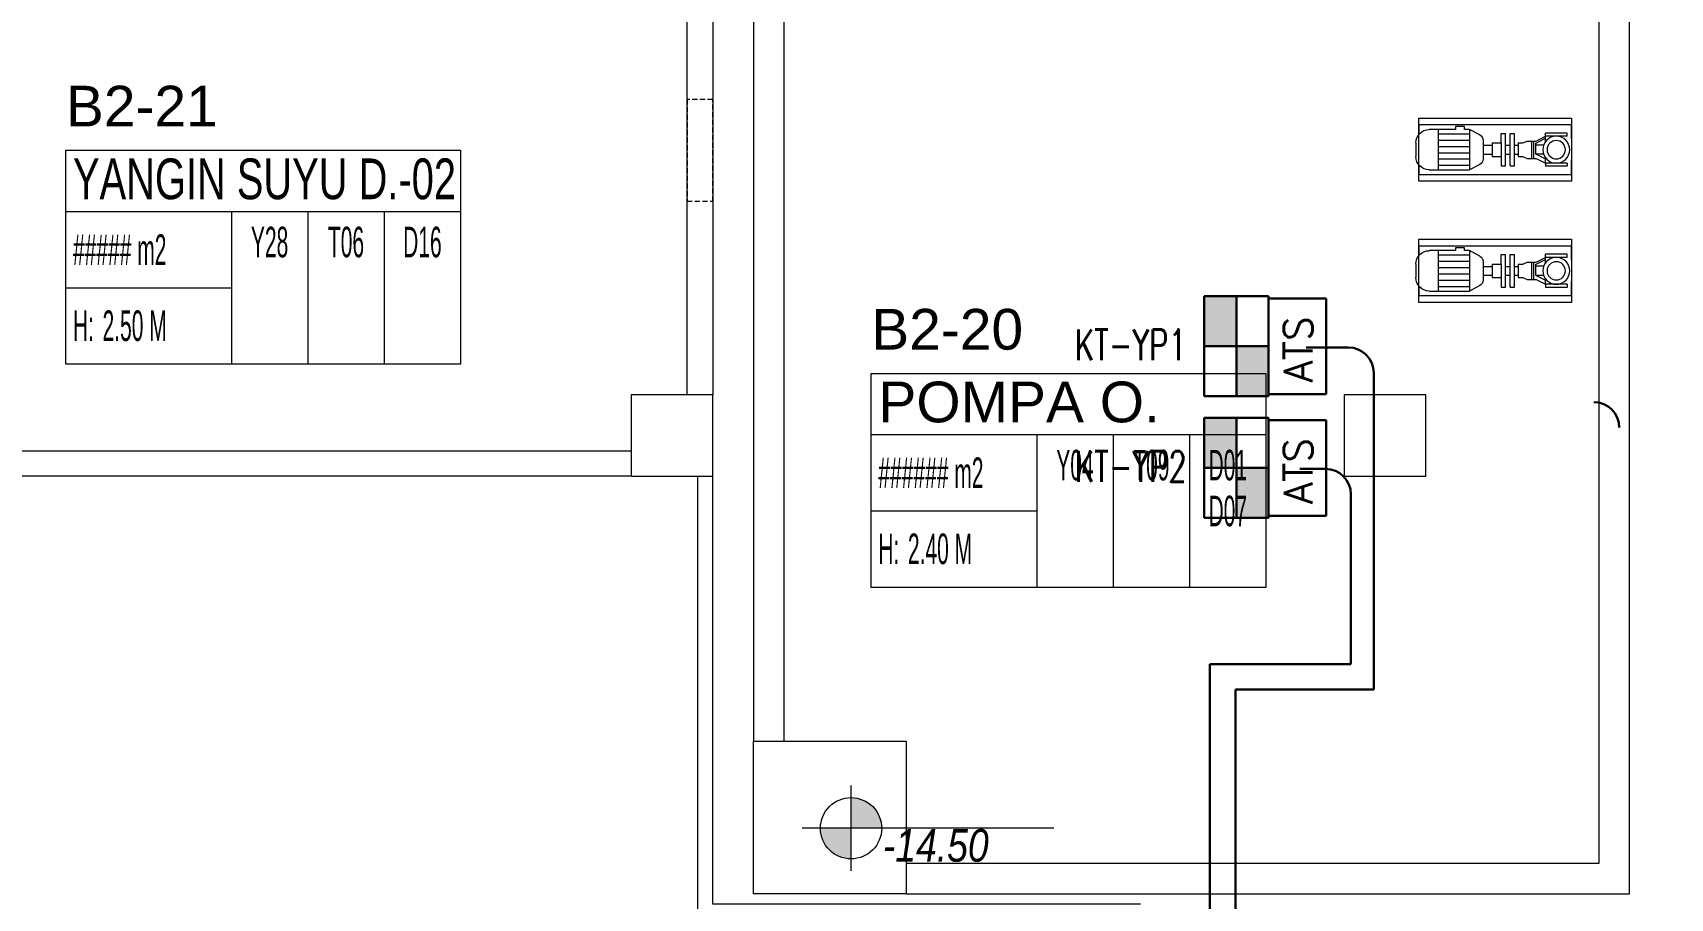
# Model space of a CAD drawing. Header units: metres. Extents: x -17822 to 152406, y -4219 to 19791.
# Drawn here: x 9953 to 11560, y 2786 to 3635 of the extents above; entities that cross this region are included whole.
import ezdxf
from ezdxf.enums import TextEntityAlignment as Align

# ---------------------------------------------------------------- set-up
doc = ezdxf.new("R2010")
doc.units = ezdxf.units.M
doc.header["$LTSCALE"] = 100
doc.header["$MEASUREMENT"] = 0
doc.linetypes.add('HIDDEN', pattern=[0.375, 0.25, -0.125])
doc.layers.get('0').update_dxf_attribs({"color": 9, "lineweight": 9})
for name, color, linetype, lineweight in [('00', 9, 'Continuous', 9), ('01', 9, 'Continuous', 9), ('06D', 9, 'Continuous', 9), ('21', 9, 'Continuous', 9), ('21_mahal200', 9, 'Continuous', 9), ('32-ekipman', 9, 'Continuous', 9), ('E-EKİPMAN PANOSU', 7, 'Continuous', 30), ('E-KABLO', 7, 'Continuous', 30), ('E-YAZI', 7, 'Continuous', 30)]:
    doc.layers.add(name, color=color, linetype=linetype, lineweight=lineweight)
doc.styles.add('Arial', font='arial.ttf', dxfattribs={"height": 2.5})
doc.styles.add('E-YAZI', font='txttw.shx')
doc.styles.add('MuuM_TEXT-ITALIC', font='ARIALNI.TTF')
doc.styles.add('MuuM_TEXT-STANDART', font='ARIALN.TTF')

# ---------------------------------------------------------------- blocks, each defined once
blk = doc.blocks.new('100_EKİPMAN PANOSU')
at = {"layer": 'E-EKİPMAN PANOSU', "color": 4}
for p, q in [((-3.07, 3.95), (3.07, 3.95)), ((-3.07, 0), (-3.07, 3.95)), ((0, 3.95), (0, 0)), ((3.07, 3.95), (3.07, 0)), ((-3.07, 1.97), (3.07, 1.97)), ((3.07, 0), (-3.07, 0))]:
    blk.add_line(p, q, dxfattribs=at)
for points in [[(0, 3.95), (3.07, 3.95), (0, 1.97), (3.07, 1.97)], [(-3.07, 1.97), (0, 1.97), (-3.07, 0), (0, 0)]]:
    blk.add_solid(points, dxfattribs=at)
blk = doc.blocks.new('p-kolon_80x80')
blk.add_lwpolyline([(-40, -40), (40, -40), (40, 40), (-40, 40)], close=True)
blk = doc.blocks.new('2.bod.sitatik')
at = {"layer": '01'}
for points in [[(10595, -4845), (10595, -4630), (10620, -4630), (10620, -4700), (11058.6, -4700), (11058.6, -4234.3), (11083.6, -4249.9), (11083.6, -4700), (11560, -4700), (11560, -4725), (10620, -4725), (10620, -5350), (10595, -5350), (10595, -4870), (9880, -4870), (9880, -5350), (9840, -5350), (9840, -4630), (9880, -4630), (9880, -4845)], [(10540, -5430), (9920, -5430), (9920, -5405), (10540, -5405)]]:
    blk.add_lwpolyline(points, close=True, dxfattribs=at)
for p in [(10580, -5390), (11280, -5390)]:
    blk.add_blockref('p-kolon_80x80', p, dxfattribs=at)
blk = doc.blocks.new('A$C3F260DA2')
for p, q in [((0, -6.7), (150, -6.7)), ((0, -15.9), (0, -6.7)), ((0, -6.7), (150, -6.7)), ((0, -15.9), (0, -6.7)), ((10.2, -11.1), (49.9, -11.1)), ((10.2, -11.1), (49.9, -11.1)), ((59.9, -16.5), (49.9, -11.1)), ((59.9, -16.5), (49.9, -11.1)), ((80.8, -15.1), (85.2, -15.1)), ((80.8, -24.4), (80.8, -15.1)), ((80.8, -15.1), (85.2, -15.1)), ((80.8, -24.4), (80.8, -15.1)), ((85.2, -15.1), (85.2, -46.9)), ((85.2, -15.1), (85.2, -46.9)), ((89.6, -15.1), (89.6, -46.9)), ((89.6, -15.1), (94, -15.1)), ((89.6, -15.1), (89.6, -46.9)), ((89.6, -15.1), (94, -15.1)), ((94, -15.1), (94, -46.9)), ((94, -15.1), (94, -46.9)), ((145.5, -14.7), (124.3, -14.7)), ((124.3, -17.8), (124.3, -14.7)), ((145.5, -14.7), (124.3, -14.7)), ((124.3, -17.8), (124.3, -14.7)), ((145.5, -17.8), (145.5, -14.7)), ((145.5, -17.8), (145.5, -14.7)), ((150, -6.7), (150, -20.4)), ((-3, -37.6), (-3, -24.4)), ((-3, -37.6), (-3, -24.4)), ((63.1, -40.1), (63.1, -21.9)), ((63.1, -40.1), (63.1, -21.9)), ((63.1, -26.6), (72, -26.6)), ((63.1, -26.6), (72, -26.6)), ((72, -37.6), (72, -24.4)), ((72, -24.4), (80.8, -24.4)), ((72, -37.6), (72, -24.4)), ((72, -24.4), (80.8, -24.4)), ((80.8, -37.6), (80.8, -24.4)), ((80.8, -37.6), (80.8, -24.4)), ((85.2, -26.6), (89.6, -26.6)), ((85.2, -26.6), (89.6, -26.6)), ((94, -26.6), (97.6, -26.6)), ((94, -26.6), (97.6, -26.6)), ((97.6, -24.4), (102.1, -24.4)), ((97.6, -37.6), (97.6, -24.4)), ((97.6, -24.4), (102.1, -24.4)), ((97.6, -37.6), (97.6, -24.4)), ((102.1, -24.4), (106.5, -22.5)), ((102.1, -24.4), (106.5, -22.5)), ((106.5, -22.5), (115.2, -22.5)), ((106.5, -22.5), (115.2, -22.5)), ((110.7, -39.5), (110.7, -22.5)), ((110.7, -39.5), (110.7, -22.5)), ((112.7, -39.5), (112.7, -22.5)), ((112.7, -39.5), (112.7, -22.5)), ((114.7, -26.9), (124.3, -22)), ((114.7, -26.9), (124.3, -22)), ((114.7, -37.2), (114.7, -26.9)), ((114.7, -26.9), (122.3, -26.9)), ((114.7, -37.2), (114.7, -26.9)), ((114.7, -26.9), (122.3, -26.9)), ((115.2, -22.5), (124.3, -17.8)), ((115.2, -22.5), (124.3, -17.8)), ((124.3, -17.8), (124.3, -23.1)), ((124.3, -17.8), (124.3, -23.1)), ((145.5, -17.8), (124.3, -17.8)), ((145.5, -17.8), (124.3, -17.8)), ((0, -55.3), (0, -46.1)), ((0, -55.3), (0, -46.1)), ((19, -46.6), (49.9, -46.6)), ((59.9, -45.5), (49.9, -50.9)), ((59.9, -45.5), (49.9, -50.9)), ((63.1, -35.4), (72, -35.4)), ((63.1, -35.4), (72, -35.4)), ((72, -37.6), (80.8, -37.6)), ((72, -37.6), (80.8, -37.6)), ((80.8, -37.6), (80.8, -46.9)), ((80.8, -37.6), (80.8, -46.9)), ((80.8, -46.9), (85.2, -46.9)), ((80.8, -46.9), (85.2, -46.9)), ((85.2, -35.4), (89.6, -35.4)), ((85.2, -35.4), (89.6, -35.4)), ((89.6, -46.9), (94, -46.9)), ((89.6, -46.9), (94, -46.9)), ((94, -35.4), (97.6, -35.4)), ((94, -35.4), (97.6, -35.4)), ((97.6, -37.6), (102.1, -37.6)), ((97.6, -37.6), (102.1, -37.6)), ((102.1, -37.6), (106.5, -39.5)), ((102.1, -37.6), (106.5, -39.5)), ((106.5, -39.5), (115.2, -39.5)), ((106.5, -39.5), (115.2, -39.5)), ((114.7, -35.8), (122.3, -35.8)), ((114.7, -35.8), (122.3, -35.8)), ((114.7, -37.2), (124.3, -42.2)), ((114.7, -37.2), (124.3, -42.2)), ((115.2, -39.5), (124.3, -44.2)), ((115.2, -39.5), (124.3, -44.2)), ((124.3, -38.9), (124.3, -44.2)), ((124.3, -38.9), (124.3, -44.2)), ((145.5, -44.2), (124.3, -44.2)), ((124.3, -44.2), (124.3, -47.3)), ((145.5, -44.2), (124.3, -44.2)), ((124.3, -44.2), (124.3, -47.3)), ((145.5, -47.3), (124.3, -47.3)), ((145.5, -47.3), (124.3, -47.3)), ((145.5, -44.2), (145.5, -47.3)), ((145.5, -44.2), (145.5, -47.3)), ((150, -41.6), (150, -55.3)), ((150, -41.6), (150, -55.3)), ((150, -55.3), (0, -55.3)), ((150, -55.3), (0, -55.3)), ((35.9, -50.9), (10.2, -50.9)), ((35.9, -50.9), (10.2, -50.9)), ((35.9, -53.7), (35.9, -50.9)), ((35.9, -53.7), (35.9, -50.9)), ((44.7, -53.7), (35.9, -53.7)), ((44.7, -53.7), (35.9, -53.7)), ((49.9, -50.9), (44.7, -50.9)), ((44.7, -50.9), (44.7, -53.7)), ((49.9, -50.9), (44.7, -50.9)), ((44.7, -50.9), (44.7, -53.7))]:
    blk.add_line(p, q)
at = {"color": 253}
for p, q in [((19, -50.9), (19, -11.1)), ((19, -50.9), (19, -11.1)), ((19, -15.7), (49.9, -15.7)), ((19, -15.7), (49.9, -15.7)), ((49.9, -50.9), (49.9, -11.1)), ((49.9, -50.9), (49.9, -11.1)), ((19, -21.9), (49.9, -21.9)), ((19, -21.9), (49.9, -21.9)), ((19, -28.1), (49.9, -28.1)), ((19, -28.1), (49.9, -28.1)), ((19, -34.3), (49.9, -34.3)), ((19, -34.3), (49.9, -34.3)), ((19, -40.4), (49.9, -40.4)), ((19, -40.4), (49.9, -40.4)), ((19, -46.6), (49.9, -46.6))]:
    blk.add_line(p, q, dxfattribs=at)
blk.add_lwpolyline([(0, -62), (150, -62), (150, 0), (0, 0)], close=True)
for radius in [13.2, 13.2, 8.97, 8.97]:
    blk.add_circle((134.9, -31), radius)
for centre, radius, start, end in [((10.2, -24.4), 13.2, 90, 180), ((10.2, -24.4), 13.2, 90, 180), ((57, -21.9), 6.18, 0, 61.9275), ((57, -21.9), 6.18, 0, 61.9275), ((10.2, -37.6), 13.2, 180, 270), ((10.2, -37.6), 13.2, 180, 270), ((57, -40.1), 6.18, 298.0725, 0), ((57, -40.1), 6.18, 298.0725, 0)]:
    blk.add_arc(centre, radius, start, end)
blk = doc.blocks.new('A$C62CD3010')
at = {"layer": '32-ekipman', "xscale": -1, "rotation": 180}
for p in [(11326.9, -5210.3), (11326.9, -5329.2)]:
    blk.add_blockref('A$C3F260DA2', p, dxfattribs=at)
blk = doc.blocks.new('0_elevationtarget-p-bk')
h = blk.add_hatch(color=250)
h.paths.add_polyline_path([(1.88, 0, 0.414214), (0, 1.88), (0, 0)])
h.paths.add_polyline_path([(0, 0), (-1.88, 0, 0.414214), (0, -1.88)])
blk.add_line((0, -2.62), (0, 2.62))
blk.add_lwpolyline([(12.45, 0), (-3, 0)])
blk.add_circle((0, 0), 1.88)
at = {"style": 'Arial'}
blk.add_attdef('BITMISKOT', text='', height=2, dxfattribs=at).set_placement((4.5, 0), align=Align.BOTTOM_LEFT)
at = {"style": 'MuuM_TEXT-ITALIC'}
blk.add_attdef('FINISHINGFLOORLEVEL', text='', height=2, dxfattribs=at).set_placement((4.5, -0.59), align=Align.TOP_LEFT)
blk = doc.blocks.new('0_roomno2')
blk.add_lwpolyline([(19.375, -10.5), (0, -10.5), (0, 0), (19.375, 0)], close=True)
for points in [[(0, -3), (19.375, -3)], [(8.125, -3), (8.125, -10.5)], [(11.875, -3), (11.875, -10.5)], [(15.625, -3), (15.625, -10.5)], [(0, -6.75), (8.125, -6.75)]]:
    blk.add_lwpolyline(points)
at = {"style": 'MuuM_TEXT-STANDART', "width": 0.6}
blk.add_text('H:', height=1.5, dxfattribs=at).set_placement((0.35, -8.608), align=Align.MIDDLE_LEFT)
at = {"style": 'Arial'}
blk.add_attdef('ODANO', (0, 1.17), '', height=2, dxfattribs=at)
blk.add_attdef('MEKANADI', text='', height=2, dxfattribs=at).set_placement((0.35, -3), align=Align.BOTTOM_LEFT)
at = {"style": 'MuuM_TEXT-STANDART', "width": 0.6}
for tag, p in [('YER01', (10, -4.5)), ('TAVAN01', (13.75, -4.5)), ('DUVAR01', (17.5, -4.5)), ('YER02', (10, -6.75)), ('TAVAN02', (13.75, -6.75)), ('DUVAR02', (17.5, -6.75)), ('YER03', (10, -9)), ('TAVAN03', (13.75, -9)), ('DUVAR03', (17.5, -9))]:
    blk.add_attdef(tag, text='', height=1.5, dxfattribs=at).set_placement(p, align=Align.MIDDLE_CENTER)
for tag, p in [('M2', (0.35, -4.875)), ('TEMIZTAVANYUKSEKLIGI', (1.8, -8.608))]:
    blk.add_attdef(tag, text='', height=1.5, dxfattribs=at).set_placement(p, align=Align.MIDDLE_LEFT)
blk = doc.blocks.new('2.bod.Mimari')
at = {"layer": '00'}
for points in [[(10605, -5430), (10605, -5865), (11025, -5865), (11025, -6610), (11055, -6610), (11055, -6595), (11040, -6595), (11040, -5865)], [(11040, -5850), (11040, -5850), (11025, -5850), (11025, -5850), (10620, -5850), (10620, -5430)]]:
    blk.add_lwpolyline(points, dxfattribs=at)
at = {"layer": '06D'}
for points in [[(10810, -5840), (11520, -5840), (11520, -4780), (10660, -4780), (10660, -5690)], [(10690, -5690), (10690, -4810), (11490, -4810), (11490, -5810), (10810, -5810)]]:
    blk.add_lwpolyline(points, dxfattribs=at)
at = {"layer": '06D', "linetype": 'HIDDEN', "ltscale": 0.2}
blk.add_lwpolyline([(10620, -5160), (10620, -5060), (10595, -5060), (10595, -5160)], close=True, dxfattribs=at)
at = {"layer": '06D'}
blk.add_lwpolyline([(10810, -5840), (10660, -5840), (10660, -5690), (10810, -5690)], close=True, dxfattribs=at)
at = {"layer": '21'}
ref = blk.add_blockref('0_elevationtarget-p-bk', (10755.79, -5775.55), dxfattribs=dict(at, xscale=16, yscale=16, zscale=16))
ref.add_attrib('FINISHINGFLOORLEVEL', '-14.50', dxfattribs={"layer": '0', "height": 32, "style": 'MuuM_TEXT-ITALIC'}).set_placement((10787, -5776.37), align=Align.TOP_LEFT)
at = {"layer": '21_mahal200'}
ref = blk.add_blockref('0_roomno2', (9985.02, -5110.02), dxfattribs=dict(at, xscale=20, yscale=20, zscale=20))
ref.add_attrib('ODANO', 'B2-21', (9985.02, -5086.62), dxfattribs={"layer": '0', "height": 40, "style": 'Arial'})
ref.add_attrib('MEKANADI', 'YANGIN SUYU D.-02', dxfattribs={"layer": '0', "height": 40, "style": 'Arial', "width": 0.7}).set_placement((9992.02, -5170.02), align=Align.BOTTOM_LEFT)
ref.add_attrib('M2', '##### m2', dxfattribs={"layer": '0', "height": 30, "style": 'MuuM_TEXT-STANDART', "width": 0.6}).set_placement((9992.02, -5207.52), align=Align.MIDDLE_LEFT)
ref.add_attrib('TEMIZTAVANYUKSEKLIGI', '2.50 M', dxfattribs={"layer": '0', "height": 30, "style": 'MuuM_TEXT-STANDART', "width": 0.6}).set_placement((10021.02, -5282.18), align=Align.MIDDLE_LEFT)
ref.add_attrib('YER01', 'Y28', dxfattribs={"layer": '0', "height": 30, "style": 'MuuM_TEXT-STANDART', "width": 0.6}).set_placement((10185.02, -5200.02), align=Align.MIDDLE_CENTER)
ref.add_attrib('TAVAN01', 'T06', dxfattribs={"layer": '0', "height": 30, "style": 'MuuM_TEXT-STANDART', "width": 0.6}).set_placement((10260.02, -5200.02), align=Align.MIDDLE_CENTER)
ref.add_attrib('DUVAR01', 'D16', dxfattribs={"layer": '0', "height": 30, "style": 'MuuM_TEXT-STANDART', "width": 0.6}).set_placement((10335.02, -5200.02), align=Align.MIDDLE_CENTER)
ref = blk.add_blockref('0_roomno2', (10775.64, -5329.06), dxfattribs=dict(at, xscale=20, yscale=20, zscale=20))
ref.add_attrib('ODANO', 'B2-20', (10775.64, -5305.66), dxfattribs={"layer": '0', "height": 40, "style": 'Arial'})
ref.add_attrib('MEKANADI', 'POMPA O.', dxfattribs={"layer": '0', "height": 40, "style": 'Arial'}).set_placement((10782.64, -5389.06), align=Align.BOTTOM_LEFT)
ref.add_attrib('M2', '###### m2', dxfattribs={"layer": '0', "height": 30, "style": 'MuuM_TEXT-STANDART', "width": 0.6}).set_placement((10782.64, -5426.56), align=Align.MIDDLE_LEFT)
ref.add_attrib('TEMIZTAVANYUKSEKLIGI', '2.40 M', dxfattribs={"layer": '0', "height": 30, "style": 'MuuM_TEXT-STANDART', "width": 0.6}).set_placement((10811.64, -5501.22), align=Align.MIDDLE_LEFT)
ref.add_attrib('YER01', 'Y04', dxfattribs={"layer": '0', "height": 30, "style": 'MuuM_TEXT-STANDART', "width": 0.6}).set_placement((10975.64, -5419.06), align=Align.MIDDLE_CENTER)
ref.add_attrib('TAVAN01', 'T09', dxfattribs={"layer": '0', "height": 30, "style": 'MuuM_TEXT-STANDART', "width": 0.6}).set_placement((11050.64, -5419.06), align=Align.MIDDLE_CENTER)
ref.add_attrib('DUVAR01', 'D01', dxfattribs={"layer": '0', "height": 30, "style": 'MuuM_TEXT-STANDART', "width": 0.6}).set_placement((11125.64, -5419.06), align=Align.MIDDLE_CENTER)
ref.add_attrib('DUVAR02', 'D07', dxfattribs={"layer": '0', "height": 30, "style": 'MuuM_TEXT-STANDART', "width": 0.6}).set_placement((11125.64, -5464.06), align=Align.MIDDLE_CENTER)
at = {"layer": '32-ekipman'}
blk.add_blockref('A$C62CD3010', (-13.73, 69.87), dxfattribs=at)

msp = doc.modelspace()

# ---------------------------------------------------------------- linework, layer by layer
at = {"layer": 'E-EKİPMAN PANOSU', "color": 4}
for p, q in [((11165.63, 3280.71), (11165.63, 3374.53)), ((11165.63, 3374.53), (11222.27, 3374.53)), ((11222.27, 3374.53), (11222.27, 3280.71)), ((11222.27, 3280.71), (11165.63, 3280.71)), ((11165.63, 3161.32), (11165.63, 3255.14)), ((11165.63, 3255.14), (11222.27, 3255.14)), ((11222.27, 3255.14), (11222.27, 3161.32)), ((11222.27, 3161.32), (11165.63, 3161.32))]:
    msp.add_line(p, q, dxfattribs=at)
at = {"layer": 'E-KABLO', "color": 5}
for p, q in [((11202.45, 3326.45), (11243.92, 3326.45)), ((11268.92, 3301.45), (11268.92, 2990.58)), ((11196.5, 3207.24), (11221.5, 3207.24)), ((11246.5, 3182.24), (11246.5, 3015.58)), ((11108.09, 1944.76), (11108.09, 3015.58)), ((11108.09, 3015.58), (11246.5, 3015.58)), ((11133.09, 1969.76), (11133.09, 2990.58)), ((11133.09, 2990.58), (11268.92, 2990.58))]:
    msp.add_line(p, q, dxfattribs=at)
for centre in [(11243.92, 3301.45), (11485, 3247.86), (11221.5, 3182.24)]:
    msp.add_arc(centre, 25, 0, 90, dxfattribs=at)

# ---------------------------------------------------------------- block references
for name in ['2.bod.sitatik', '2.bod.Mimari']:
    msp.add_blockref(name, (0, 8630))
at = {"layer": 'E-EKİPMAN PANOSU', "xscale": 16, "yscale": 16, "zscale": 16, "rotation": 90.0000000000005}
for p in [(11165.63, 3327.62), (11165.63, 3208.23)]:
    msp.add_blockref('100_EKİPMAN PANOSU', p, dxfattribs=at)

# ---------------------------------------------------------------- texts
at = {"layer": 'E-EKİPMAN PANOSU', "color": 3, "style": 'E-YAZI'}
for p in [(11208.77, 3292), (11208.77, 3172.61)]:
    msp.add_text('ATS', height=28, rotation=90, dxfattribs=at).set_placement(p)
at = {"layer": 'E-YAZI', "color": 3, "style": 'E-YAZI', "width": 0.7}
for s, p in [('KT-YP1', (10975.52, 3314.09)), ('KT-YP2', (10975.52, 3194.7))]:
    msp.add_text(s, height=30, dxfattribs=at).set_placement(p)

doc.saveas('drawing.dxf')
